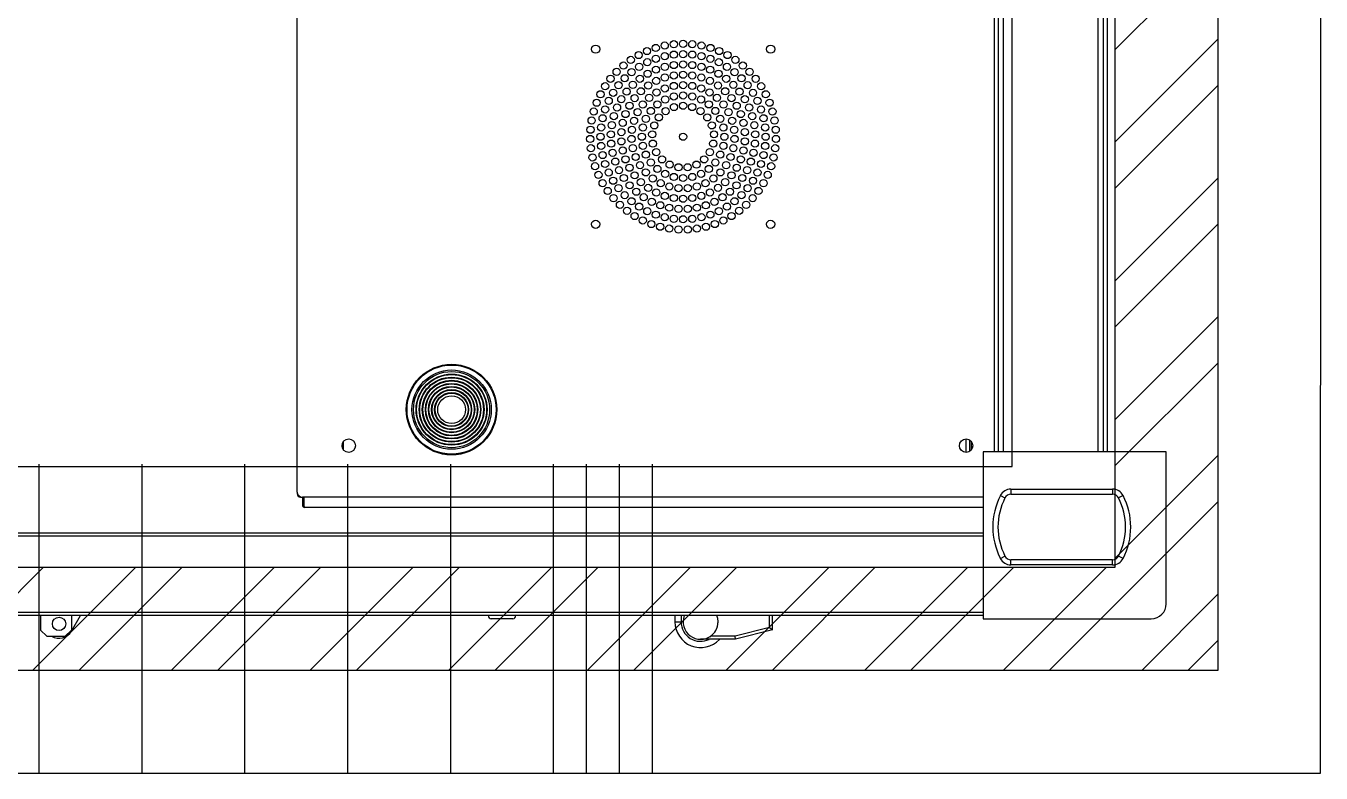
# Model space of a CAD drawing. Header units: millimetres. Extents: x 32496 to 166256, y 3504 to 23939.
# Drawn here: x 103033 to 104292, y 6120 to 6846 of the extents above; entities that cross this region are included whole.
import ezdxf

# ---------------------------------------------------------------- set-up
doc = ezdxf.new("R2010")
doc.units = ezdxf.units.MM
doc.linetypes.add('DASHED2', pattern=[9.525, 6.35, -3.175])
doc.layers.get('0').update_dxf_attribs({"lineweight": 35})
for name, color, linetype in [('8MY-D02-071-004-01_1_0', 7, 'Continuous'), ('8MY-GJ-D02-071-002_1_0', 7, 'Continuous'), ('8MY-GJ-D02-071-102_1_0', 7, 'Continuous'), ('8MY-GJ-D02-B003_1_0', 7, 'Continuous'), ('8MYXB-9841-D02-01_1_0', 7, 'Continuous'), ('A006-B_MIR-BYQ_0', 7, 'Continuous'), ('A007_MIR_0', 7, 'Continuous'), ('A010_MIR_0', 7, 'Continuous'), ('A011_MIR_0', 7, 'Continuous'), ('E090240-C_0', 7, 'Continuous'), ('JIAOJIAN-2-C_0', 7, 'Continuous'), ('PRODUCT_251808_0', 7, 'Continuous'), ('PRODUCT_345927_0', 7, 'Continuous'), ('S04S0230_0', 7, 'Continuous'), ('TXQ-80_3_0', 7, 'Continuous')]:
    doc.layers.add(name, color=color, linetype=linetype)

# ---------------------------------------------------------------- blocks, each defined once
blk = doc.blocks.new('etryt5rte')
at = {"color": 2, "lineweight": -3}
for p, q in [((76194.2, -56255.2), (76194.7, -53517.2)), ((76094.7, -56155.2), (76094.7, -53617.2)), ((75994.7, -56055.2), (75994.7, -53717.2)), ((75894.6, -55957.5), (75894.6, -53817.4)), ((64002.7, -55957.5), (75894.6, -55957.5)), ((63902.7, -56057.5), (75994.7, -56055.2)), ((63802.7, -56157.5), (76094.7, -56155.2)), ((71552.9, -56255.2), (76194.2, -56255.2))]:
    blk.add_line(p, q, dxfattribs=at)
at = {"color": 2}
for p, q in [((75994.7, -55552.6), (76094.7, -55452.6)), ((75994.7, -55642.4), (76094.7, -55542.4)), ((75994.7, -55687.3), (76094.7, -55587.3)), ((75994.7, -55777.1), (76094.7, -55677.1)), ((75994.7, -55822), (76094.7, -55722)), ((75994.7, -55911.8), (76094.7, -55811.8)), ((75994.7, -55956.7), (76094.7, -55856.7)), ((75994.7, -56046.5), (76094.7, -55946.5)), ((75930.9, -56155.2), (76094.7, -55991.4)), ((74853.1, -56155.4), (74953.1, -56055.4)), ((74942.9, -56155.4), (75043, -56055.4)), ((74987.8, -56155.4), (75087.9, -56055.4)), ((75077.7, -56155.4), (75177.7, -56055.4)), ((75122.6, -56155.4), (75222.6, -56055.4)), ((75212.4, -56155.4), (75312.4, -56055.3)), ((75257.3, -56155.4), (75357.3, -56055.3)), ((75347.1, -56155.3), (75447.1, -56055.3)), ((75392, -56155.3), (75492.1, -56055.3)), ((75481.8, -56155.3), (75581.9, -56055.3)), ((75526.7, -56155.3), (75626.8, -56055.3)), ((75616.6, -56155.3), (75716.6, -56055.3)), ((75661.5, -56155.3), (75761.5, -56055.2)), ((75751.3, -56155.3), (75851.3, -56055.2)), ((75796.2, -56155.3), (75896.2, -56055.2)), ((75886, -56155.2), (75986.1, -56055.2)), ((76020.8, -56155.2), (76094.7, -56081.2)), ((76065.7, -56155.2), (76094.7, -56126.1))]:
    blk.add_line(p, q, dxfattribs=at)
at = {"color": 2, "linetype": 'DASHED2', "lineweight": 30, "ltscale": 450.578225}
for p, q in [((74948.6, -55955.2), (74948.6, -56255.2)), ((75048.6, -55955.2), (75048.6, -56255.2)), ((75148.6, -55955.2), (75148.6, -56255.2)), ((75248.6, -55955.2), (75248.6, -56255.2)), ((75348.6, -55955.2), (75348.6, -56255.2)), ((75448.6, -55955.2), (75448.6, -56255.2)), ((75448.6, -55955.2), (75448.6, -56255.2)), ((75480.6, -55955.2), (75480.6, -56255.2)), ((75512.6, -55955.2), (75512.6, -56255.2)), ((75544.6, -55955.2), (75544.6, -56255.2))]:
    blk.add_line(p, q, dxfattribs=at)
blk = doc.blocks.new('gtrytrgtrr')
at = {"layer": '8MY-D02-071-004-01_1_0', "color": 7, "linetype": 'Continuous'}
for p, q in [((71519.8, -74683.3), (71519.8, -73993.3)), ((72186.3, -74688.3), (71524.8, -74688.3))]:
    blk.add_line(p, q, dxfattribs=at)
for centre, radius in [((71809.8, -74253.3), 4), ((71868.2, -74252.1), 3.5), ((71876.9, -74249.8), 3.5), ((71885.8, -74248.5), 3.5), ((71894.8, -74248.1), 3.5), ((71903.7, -74248.5), 3.5), ((71912.6, -74249.8), 3.5), ((71921.4, -74252.1), 3.5), ((71979.8, -74253.3), 4), ((71843.9, -74263.7), 3.5), ((71851.6, -74259), 3.5), ((71859.7, -74255.1), 3.5), ((71868.3, -74262.6), 3.5), ((71876.9, -74260.1), 3.5), ((71885.8, -74258.6), 3.5), ((71894.8, -74258.1), 3.5), ((71903.7, -74258.6), 3.5), ((71912.6, -74260.1), 3.5), ((71921.3, -74262.6), 3.5), ((71929.8, -74255.1), 3.5), ((71937.9, -74259), 3.5), ((71945.6, -74263.7), 3.5), ((71830.2, -74275.3), 3.5), ((71836.8, -74269.2), 3.5), ((71844.7, -74275.6), 3.5), ((71852.1, -74270.4), 3.5), ((71860, -74266), 3.5), ((71860.3, -74277.1), 3.5), ((71868.4, -74273.2), 3.5), ((71877, -74270.4), 3.5), ((71885.8, -74268.7), 3.5), ((71894.8, -74268.1), 3.5), ((71903.7, -74268.7), 3.5), ((71912.6, -74270.4), 3.5), ((71921.1, -74273.2), 3.5), ((71929.2, -74277.1), 3.5), ((71929.6, -74266), 3.5), ((71937.4, -74270.4), 3.5), ((71944.8, -74275.6), 3.5), ((71952.8, -74269.2), 3.5), ((71959.4, -74275.3), 3.5), ((71819, -74289.3), 3.5), ((71824.2, -74282), 3.5), ((71832, -74288.3), 3.5), ((71838, -74281.6), 3.5), ((71845.9, -74287.9), 3.5), ((71852.8, -74282), 3.5), ((71860.9, -74288.6), 3.5), ((71868.7, -74284.1), 3.5), ((71877, -74280.8), 3.5), ((71885.8, -74278.8), 3.5), ((71885.8, -74289), 3.5), ((71894.8, -74278.1), 3.5), ((71894.8, -74288.2), 3.5), ((71903.7, -74278.8), 3.5), ((71903.7, -74289), 3.5), ((71912.5, -74280.8), 3.5), ((71920.9, -74284.1), 3.5), ((71928.7, -74288.6), 3.5), ((71936.7, -74282), 3.5), ((71943.6, -74287.9), 3.5), ((71951.5, -74281.6), 3.5), ((71957.5, -74288.3), 3.5), ((71965.3, -74282), 3.5), ((71970.6, -74289.3), 3.5), ((71814.5, -74297.1), 3.5), ((71826.8, -74295.6), 3.5), ((71834.7, -74301.9), 3.5), ((71839.9, -74294.5), 3.5), ((71847.7, -74300.8), 3.5), ((71853.8, -74294.2), 3.5), ((71861.8, -74300.5), 3.5), ((71869, -74295.3), 3.5), ((71877.1, -74291.4), 3.5), ((71877.4, -74302.2), 3.5), ((71885.8, -74299.2), 3.5), ((71894.8, -74298.2), 3.5), ((71903.7, -74299.2), 3.5), ((71912.2, -74302.2), 3.5), ((71912.4, -74291.4), 3.5), ((71920.5, -74295.3), 3.5), ((71927.7, -74300.5), 3.5), ((71935.7, -74294.2), 3.5), ((71941.8, -74300.8), 3.5), ((71949.6, -74294.5), 3.5), ((71954.8, -74301.9), 3.5), ((71962.7, -74295.6), 3.5), ((71975.1, -74297.1), 3.5), ((71807.9, -74313.9), 3.5), ((71810.8, -74305.3), 3.5), ((71819, -74311.8), 3.5), ((71822.5, -74303.5), 3.5), ((71830.6, -74309.9), 3.5), ((71842.7, -74308.2), 3.5), ((71850.6, -74314.5), 3.5), ((71855.6, -74307), 3.5), ((71863.4, -74313.3), 3.5), ((71869.8, -74306.9), 3.5), ((71877.8, -74313.4), 3.5), ((71885.9, -74309.5), 3.5), ((71894.8, -74308.2), 3.5), ((71903.6, -74309.5), 3.5), ((71911.7, -74313.4), 3.5), ((71919.8, -74306.9), 3.5), ((71926.1, -74313.3), 3.5), ((71934, -74307), 3.5), ((71938.9, -74314.5), 3.5), ((71946.9, -74308.2), 3.5), ((71958.9, -74309.9), 3.5), ((71967, -74303.5), 3.5), ((71970.5, -74311.8), 3.5), ((71978.8, -74305.3), 3.5), ((71981.6, -74313.9), 3.5), ((71805.9, -74322.6), 3.5), ((71816.6, -74320.4), 3.5), ((71825.5, -74327.1), 3.5), ((71827.5, -74318.3), 3.5), ((71836.1, -74324.9), 3.5), ((71838.8, -74316.3), 3.5), ((71847.1, -74322.8), 3.5), ((71858.6, -74320.9), 3.5), ((71866.8, -74327.3), 3.5), ((71871.2, -74319.5), 3.5), ((71918.3, -74319.5), 3.5), ((71922.8, -74327.3), 3.5), ((71930.9, -74320.9), 3.5), ((71942.4, -74322.8), 3.5), ((71950.8, -74316.3), 3.5), ((71953.4, -74324.9), 3.5), ((71962, -74318.3), 3.5), ((71964, -74327.1), 3.5), ((71973, -74320.4), 3.5), ((71983.6, -74322.6), 3.5), ((71804.5, -74340.5), 3.5), ((71804.8, -74331.5), 3.5), ((71814.5, -74338.3), 3.5), ((71815.1, -74329.3), 3.5), ((71824.6, -74336), 3.5), ((71834.8, -74333.8), 3.5), ((71844.7, -74340.5), 3.5), ((71845.1, -74331.6), 3.5), ((71854.7, -74338.3), 3.5), ((71855.7, -74329.4), 3.5), ((71864.8, -74336), 3.5), ((71894.8, -74338.3), 3.5), ((71924.8, -74336), 3.5), ((71933.9, -74329.4), 3.5), ((71934.9, -74338.3), 3.5), ((71944.4, -74331.6), 3.5), ((71944.8, -74340.5), 3.5), ((71954.8, -74333.8), 3.5), ((71964.9, -74336), 3.5), ((71974.5, -74329.3), 3.5), ((71975, -74338.3), 3.5), ((71984.8, -74331.5), 3.5), ((71985, -74340.5), 3.5), ((71805.2, -74349.5), 3.5), ((71815.1, -74347.3), 3.5), ((71824.9, -74345), 3.5), ((71834.8, -74342.8), 3.5), ((71836.1, -74351.7), 3.5), ((71845.9, -74349.4), 3.5), ((71855.7, -74347.2), 3.5), ((71865.4, -74345), 3.5), ((71868.7, -74353.3), 3.5), ((71920.8, -74353.3), 3.5), ((71924.1, -74345), 3.5), ((71933.9, -74347.2), 3.5), ((71943.6, -74349.4), 3.5), ((71953.4, -74351.7), 3.5), ((71954.8, -74342.8), 3.5), ((71964.6, -74345), 3.5), ((71974.5, -74347.3), 3.5), ((71984.3, -74349.5), 3.5), ((71806.8, -74358.4), 3.5), ((71816.6, -74356.1), 3.5), ((71819, -74364.8), 3.5), ((71826.3, -74353.9), 3.5), ((71828.9, -74362.5), 3.5), ((71838.8, -74360.3), 3.5), ((71848.7, -74358), 3.5), ((71852.9, -74365.9), 3.5), ((71858.6, -74355.7), 3.5), ((71863.4, -74363.3), 3.5), ((71874.3, -74360.3), 3.5), ((71881.7, -74365.4), 3.5), ((71907.8, -74365.4), 3.5), ((71915.2, -74360.3), 3.5), ((71926.1, -74363.3), 3.5), ((71930.9, -74355.7), 3.5), ((71936.6, -74365.9), 3.5), ((71940.9, -74358), 3.5), ((71950.8, -74360.3), 3.5), ((71960.6, -74362.5), 3.5), ((71963.2, -74353.9), 3.5), ((71970.5, -74364.8), 3.5), ((71973, -74356.1), 3.5), ((71982.7, -74358.4), 3.5), ((71809.2, -74367), 3.5), ((71812.5, -74375.4), 3.5), ((71822.5, -74373.1), 3.5), ((71832.5, -74370.8), 3.5), ((71837.2, -74378.4), 3.5), ((71842.7, -74368.4), 3.5), ((71847.7, -74375.8), 3.5), ((71858.5, -74372.9), 3.5), ((71869.8, -74369.6), 3.5), ((71877.4, -74374.4), 3.5), ((71885.8, -74377.4), 3.5), ((71890.3, -74368), 3.5), ((71894.8, -74378.4), 3.5), ((71899.2, -74368), 3.5), ((71903.7, -74377.4), 3.5), ((71912.2, -74374.4), 3.5), ((71919.8, -74369.6), 3.5), ((71931, -74372.9), 3.5), ((71941.8, -74375.8), 3.5), ((71946.9, -74368.4), 3.5), ((71952.3, -74378.4), 3.5), ((71957, -74370.8), 3.5), ((71967, -74373.1), 3.5), ((71977, -74375.4), 3.5), ((71980.3, -74367), 3.5), ((71816.6, -74383.4), 3.5), ((71821.5, -74391), 3.5), ((71826.8, -74381), 3.5), ((71832, -74388.3), 3.5), ((71842.8, -74385.5), 3.5), ((71853.8, -74382.4), 3.5), ((71860.9, -74388), 3.5), ((71865.3, -74378.9), 3.5), ((71873, -74383.5), 3.5), ((71881.4, -74386.6), 3.5), ((71890.3, -74388.2), 3.5), ((71899.3, -74388.2), 3.5), ((71908.1, -74386.6), 3.5), ((71916.5, -74383.5), 3.5), ((71924.2, -74378.9), 3.5), ((71928.7, -74388), 3.5), ((71935.7, -74382.4), 3.5), ((71946.7, -74385.5), 3.5), ((71957.5, -74388.3), 3.5), ((71962.7, -74381), 3.5), ((71968, -74391), 3.5), ((71972.9, -74383.4), 3.5), ((71827.1, -74398), 3.5), ((71838, -74395), 3.5), ((71844.7, -74401), 3.5), ((71849.3, -74391.7), 3.5), ((71856.5, -74397.1), 3.5), ((71864.3, -74401.5), 3.5), ((71868.7, -74392.5), 3.5), ((71877, -74395.8), 3.5), ((71885.8, -74397.8), 3.5), ((71894.8, -74398.5), 3.5), ((71903.7, -74397.8), 3.5), ((71912.5, -74395.8), 3.5), ((71920.9, -74392.5), 3.5), ((71925.2, -74401.5), 3.5), ((71933.1, -74397.1), 3.5), ((71940.3, -74391.7), 3.5), ((71944.8, -74401), 3.5), ((71951.5, -74395), 3.5), ((71962.4, -74398), 3.5), ((71833.4, -74404.4), 3.5), ((71840.3, -74410.2), 3.5), ((71847.7, -74415.3), 3.5), ((71852.1, -74406.2), 3.5), ((71860, -74410.6), 3.5), ((71868.3, -74414), 3.5), ((71872.6, -74404.9), 3.5), ((71881.3, -74407.2), 3.5), ((71890.3, -74408.3), 3.5), ((71899.3, -74408.3), 3.5), ((71908.2, -74407.2), 3.5), ((71916.9, -74404.9), 3.5), ((71921.3, -74414), 3.5), ((71929.6, -74410.6), 3.5), ((71937.4, -74406.2), 3.5), ((71941.8, -74415.3), 3.5), ((71949.3, -74410.2), 3.5), ((71956.1, -74404.4), 3.5), ((71809.8, -74423.3), 4), ((71855.6, -74419.6), 3.5), ((71863.9, -74423.1), 3.5), ((71872.5, -74425.7), 3.5), ((71876.9, -74416.5), 3.5), ((71881.3, -74427.5), 3.5), ((71885.8, -74418), 3.5), ((71890.3, -74428.4), 3.5), ((71894.8, -74418.5), 3.5), ((71899.3, -74428.4), 3.5), ((71903.7, -74418), 3.5), ((71908.2, -74427.5), 3.5), ((71912.6, -74416.5), 3.5), ((71917, -74425.7), 3.5), ((71925.6, -74423.1), 3.5), ((71933.9, -74419.6), 3.5), ((71979.8, -74423.3), 4), ((71569.8, -74638.3), 6.5), ((72169.8, -74638.3), 6.5)]:
    blk.add_circle(centre, radius, dxfattribs=at)
blk.add_arc((71524.8, -74683.3), 5, 180, 270, dxfattribs=at)
at = {"layer": '8MY-GJ-D02-071-002_1_0', "color": 7, "linetype": 'Continuous'}
for p, q in [((71564.8, -74642.4), (71564.8, -74634.2)), ((72174.8, -74634.2), (72174.8, -74642.4))]:
    blk.add_line(p, q, dxfattribs=at)
at = {"layer": '8MY-GJ-D02-071-102_1_0', "color": 7, "linetype": 'Continuous'}
blk.add_line((72169.8, -74644.8), (72169.8, -74631.8), dxfattribs=at)
at = {"layer": '8MY-GJ-D02-071-102_1_0', "color": 9, "linetype": 'Continuous'}
blk.add_line((72173, -74632.6), (72173, -74643.9), dxfattribs=at)
at = {"layer": '8MY-GJ-D02-B003_1_0', "color": 7, "linetype": 'Continuous'}
for p, q in [((71519.8, -74683.3), (71519.8, -74685.1)), ((71523, -74688.3), (71524.8, -74688.3))]:
    blk.add_line(p, q, dxfattribs=at)
at = {"layer": '8MY-GJ-D02-B003_1_0', "color": 9, "linetype": 'Continuous'}
for p, q in [((71520.1, -74685.1), (71519.8, -74685.1)), ((71523, -74687.9), (71523, -74688.3))]:
    blk.add_line(p, q, dxfattribs=at)
at = {"layer": '8MY-GJ-D02-B003_1_0', "color": 7, "linetype": 'Continuous'}
blk.add_arc((71523, -74685.1), 3.2, 180, 270, dxfattribs=at)
at = {"layer": '8MYXB-9841-D02-01_1_0', "color": 7, "linetype": 'Continuous'}
for p, q in [((71524.8, -74688.3), (71524.8, -74695.9)), ((71526.3, -74688.3), (71526.3, -74695.9)), ((71524.8, -74695.9), (71526.3, -74695.9)), ((72186.3, -74698.3), (71527.2, -74698.3))]:
    blk.add_line(p, q, dxfattribs=at)
for centre, radius, start, end in [((71527.2, -74695.9), 2.4, 180, 270), ((71527.2, -74695.9), 0.9, 180, 205.9721), ((71653.6, -74665.6), 130.9, 193.3971, 193.5738)]:
    blk.add_arc(centre, radius, start, end, dxfattribs=at)
blk.add_open_spline([(71527.2, -74698.3), (71527.1, -74698.3), (71527, -74698.2), (71526.8, -74698), (71526.7, -74697.7), (71526.7, -74697.4), (71526.5, -74696.9), (71526.4, -74696.5), (71526.4, -74696.3)], degree=3, knots=[0, 0, 0, 0, 0.112688, 0.205654, 0.32466, 0.467568, 0.630841, 1, 1, 1, 1], dxfattribs=at)
at = {"layer": 'A006-B_MIR-BYQ_0', "color": 7, "linetype": 'Continuous'}
blk.add_arc((71911.8, -74809.3), 17, 159.2777, 20.7223, dxfattribs=at)
at = {"layer": 'A007_MIR_0', "color": 7, "linetype": 'Continuous'}
for p, q in [((71886.8, -74803.3), (71886.8, -74809.3)), ((71892.8, -74803.3), (71892.8, -74809.3))]:
    blk.add_line(p, q, dxfattribs=at)
at = {"layer": 'A007_MIR_0', "color": 9, "linetype": 'Continuous'}
blk.add_line((71886.8, -74809.3), (71892.8, -74809.3), dxfattribs=at)
at = {"layer": 'A007_MIR_0', "color": 7, "linetype": 'Continuous'}
for radius, end in [(25, 316.9752), (19, 296.2186)]:
    blk.add_arc((71911.8, -74809.3), radius, 180, end, dxfattribs=at)
at = {"layer": 'A010_MIR_0', "color": 9, "linetype": 'Continuous'}
for p, q in [((71978.8, -74814.8), (71945.4, -74823.3)), ((71978.8, -74814.8), (71978.8, -74803.8)), ((71945.4, -74823.3), (71921.4, -74823.3))]:
    blk.add_line(p, q, dxfattribs=at)
at = {"layer": 'A010_MIR_0', "color": 7, "linetype": 'Continuous'}
for p, q in [((71978.8, -74814.8), (71981.8, -74817.1)), ((71981.8, -74817.1), (71981.8, -74803.3)), ((71945.8, -74826.3), (71911.8, -74826.3)), ((71945.8, -74826.3), (71945.4, -74823.3)), ((71981.8, -74817.1), (71945.8, -74826.3))]:
    blk.add_line(p, q, dxfattribs=at)
blk.add_arc((71911.8, -74809.3), 17, 301.7468, 20.6839, dxfattribs=at)
at = {"layer": 'A011_MIR_0', "color": 7, "linetype": 'Continuous'}
blk.add_line((71729.3, -74806.3), (71708.3, -74806.3), dxfattribs=at)
for centre, start, end in [((71708.3, -74803.3), 180, 270), ((71729.3, -74803.3), 270, 0)]:
    blk.add_arc(centre, 3, start, end, dxfattribs=at)
at = {"layer": 'E090240-C_0', "color": 7, "linetype": 'Continuous'}
for p, q in [((72197.3, -74644.3), (72197.3, -72530.3)), ((72201.3, -74644.3), (72201.3, -72530.3)), ((72303.3, -74644.3), (72303.3, -72530.3)), ((72307.3, -74644.3), (72307.3, -72530.3))]:
    blk.add_line(p, q, dxfattribs=at)
at = {"layer": 'E090240-C_0', "color": 9, "linetype": 'Continuous'}
for p, q in [((72206.3, -74644.3), (72206.3, -72530.3)), ((72298.3, -74644.3), (72298.3, -72530.3))]:
    blk.add_line(p, q, dxfattribs=at)
at = {"layer": 'JIAOJIAN-2-C_0', "color": 7, "linetype": 'Continuous'}
for p, q in [((72364.3, -74644.3), (72186.3, -74644.3)), ((72186.3, -74644.3), (72186.3, -74806.3)), ((72364.3, -74791.8), (72364.3, -74644.3)), ((72213.3, -74680.5), (72312.2, -74680.5)), ((72213.3, -74685.5), (72312.2, -74685.5)), ((72312.2, -74749), (72213.3, -74749)), ((72312.2, -74754), (72213.3, -74754)), ((72186.3, -74806.3), (72349.8, -74806.3))]:
    blk.add_line(p, q, dxfattribs=at)
at = {"layer": 'JIAOJIAN-2-C_0', "color": 9, "linetype": 'Continuous'}
for p, q in [((72203.1, -74686.8), (72207.6, -74689.1)), ((72213.3, -74680.5), (72213.3, -74685.5)), ((72312.2, -74680.5), (72312.2, -74685.5)), ((72322.4, -74686.8), (72318, -74689.1)), ((72203.1, -74747.8), (72207.6, -74745.5)), ((72213.3, -74754), (72213.3, -74749)), ((72312.2, -74754), (72312.2, -74749)), ((72322.4, -74747.8), (72318, -74745.5))]:
    blk.add_line(p, q, dxfattribs=at)
at = {"layer": 'JIAOJIAN-2-C_0', "color": 7, "linetype": 'Continuous'}
for centre, radius, start, end in [((72262.8, -74717.3), 67, 152.938, 207.062), ((72262.8, -74717.3), 62, 152.938, 207.062), ((72213.3, -74692), 11.5, 90, 152.938), ((72213.3, -74692), 6.5, 90, 152.938), ((72312.2, -74692), 11.5, 27.062, 90), ((72312.2, -74692), 6.5, 27.062, 90), ((72262.8, -74717.3), 62, 332.938, 27.062), ((72262.8, -74717.3), 67, 332.938, 27.062), ((72213.3, -74742.5), 11.5, 207.062, 270), ((72213.3, -74742.5), 6.5, 207.062, 270), ((72312.2, -74742.5), 6.5, 270, 332.938), ((72312.2, -74742.5), 11.5, 270, 332.938), ((72349.8, -74791.8), 14.5, 270, 0)]:
    blk.add_arc(centre, radius, start, end, dxfattribs=at)
at = {"layer": 'PRODUCT_251808_0', "color": 7, "linetype": 'Continuous'}
blk.add_line((71300.3, -74818.4), (71309.3, -74803.3), dxfattribs=at)
blk.add_arc((71288.3, -74811.3), 14, 239.2574, 329.2486, dxfattribs=at)
at = {"layer": 'PRODUCT_345927_0', "color": 7, "linetype": 'Continuous'}
for p, q in [((71270.3, -74803.3), (71270.3, -74817.3)), ((71300.3, -74803.3), (71300.3, -74817.3)), ((71270.3, -74817.3), (71276.3, -74823.3)), ((71276.3, -74823.3), (71294.3, -74823.3)), ((71294.3, -74823.3), (71300.3, -74817.3))]:
    blk.add_line(p, q, dxfattribs=at)
blk.add_circle((71288.3, -74811.3), 6.5, dxfattribs=at)
at = {"layer": 'S04S0230_0', "color": 7, "linetype": 'Continuous'}
for p, q in [((72186.3, -74723.3), (60350.3, -74723.3)), ((72186.3, -74803.3), (60350.3, -74803.3))]:
    blk.add_line(p, q, dxfattribs=at)
at = {"layer": 'S04S0230_0', "color": 9, "linetype": 'Continuous'}
for p, q in [((72186.3, -74726.3), (60350.3, -74726.3)), ((72186.3, -74800.3), (60344.3, -74800.3))]:
    blk.add_line(p, q, dxfattribs=at)
at = {"layer": 'TXQ-80_3_0', "color": 7, "linetype": 'Continuous'}
for radius in [44, 38.5, 37, 34, 31, 28, 25, 22, 19, 16]:
    blk.add_circle((71669.8, -74603.3), radius, dxfattribs=at)
at = {"layer": 'TXQ-80_3_0', "color": 9, "linetype": 'Continuous'}
for radius in [43.3, 34.5, 31.5, 28.5, 25.5, 22.5, 19.5, 16.5, 13.5]:
    blk.add_circle((71669.8, -74603.3), radius, dxfattribs=at)

msp = doc.modelspace()

# ---------------------------------------------------------------- block references
for name, p in [('etryt5rte', (28096.931, 62375.365)), ('gtrytrgtrr', (31776.885, 81076.369))]:
    msp.add_blockref(name, p)

doc.saveas('drawing.dxf')
